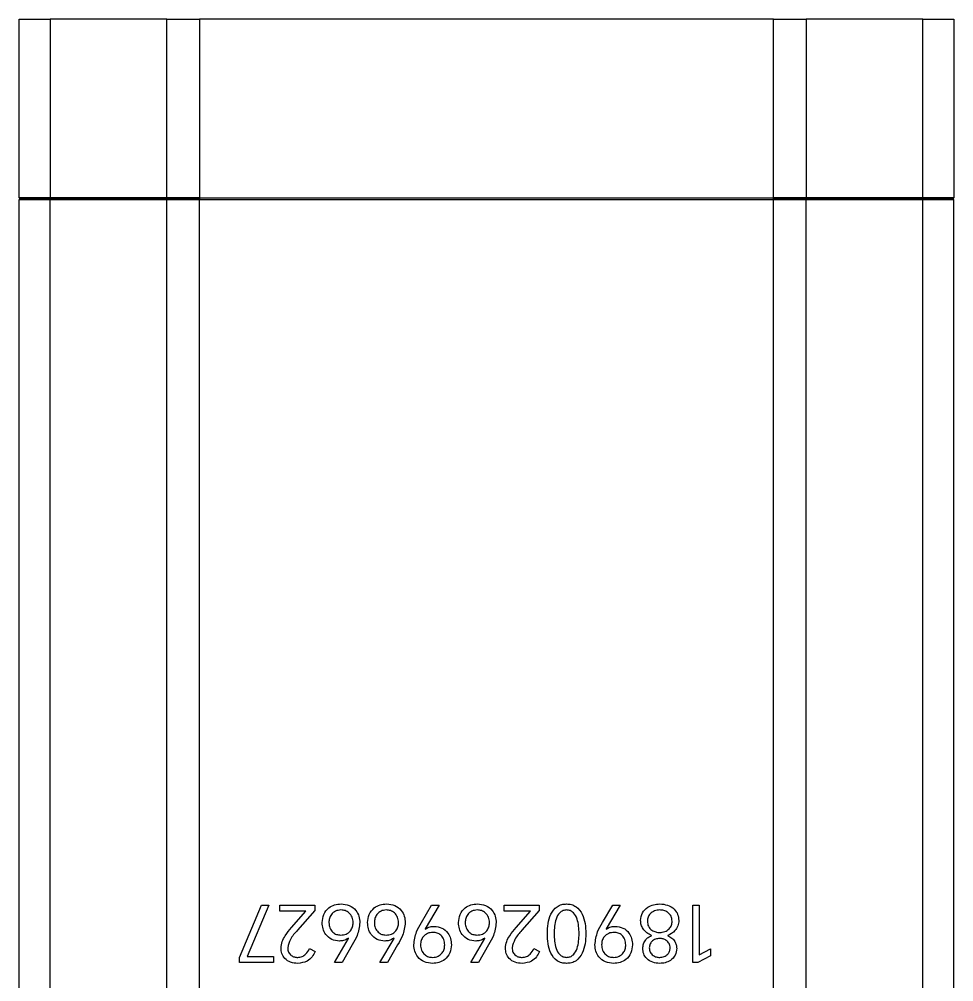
# Model space of a CAD drawing. Header units: millimetres. Extents: x 15 to 836, y 5 to 589.
# Drawn here: x 347.01 to 358.41, y 286.1 to 297.84 of the extents above; entities that cross this region are included whole.
import ezdxf

# ---------------------------------------------------------------- set-up
doc = ezdxf.new("R2010")
doc.units = ezdxf.units.MM

msp = doc.modelspace()

# ---------------------------------------------------------------- linework, layer by layer
at = {"color": 7, "linetype": 'Continuous', "lineweight": 25}
for p, q in [((347.015, 297.843), (347.391, 297.843)), ((347.015, 295.663), (347.015, 297.843)), ((347.391, 297.843), (347.391, 295.663)), ((348.815, 297.843), (349.215, 297.843)), ((348.815, 295.663), (348.815, 297.843)), ((356.215, 297.843), (349.215, 297.843)), ((349.215, 297.843), (349.215, 295.663)), ((356.215, 297.843), (356.614, 297.843)), ((356.215, 295.663), (356.215, 297.843)), ((356.614, 297.843), (356.614, 295.663)), ((358.039, 295.663), (358.039, 297.843)), ((358.039, 297.843), (358.415, 297.843)), ((358.415, 297.843), (358.415, 295.663)), ((347.015, 295.663), (347.391, 295.663)), ((347.391, 295.663), (347.015, 295.663)), ((347.015, 276.243), (347.015, 295.643)), ((347.015, 295.643), (347.391, 295.643)), ((347.391, 295.643), (347.015, 295.643)), ((347.392, 295.643), (347.035, 295.643)), ((347.035, 295.643), (347.392, 295.643)), ((347.391, 276.243), (347.391, 295.643)), ((348.815, 295.663), (349.215, 295.663)), ((349.215, 295.663), (348.815, 295.663)), ((348.815, 295.643), (349.215, 295.643)), ((348.815, 276.243), (348.815, 295.643)), ((349.215, 295.643), (348.815, 295.643)), ((349.215, 295.643), (348.835, 295.643)), ((348.835, 295.643), (349.215, 295.643)), ((349.215, 295.663), (356.215, 295.663)), ((349.215, 295.643), (349.215, 295.663)), ((349.215, 295.663), (349.215, 295.643)), ((349.215, 276.243), (349.215, 295.643)), ((349.215, 295.643), (356.215, 295.643)), ((356.215, 295.663), (356.614, 295.663)), ((356.215, 295.643), (356.215, 295.663)), ((356.614, 295.663), (356.215, 295.663)), ((356.215, 295.663), (356.215, 295.643)), ((356.594, 295.643), (356.215, 295.643)), ((356.215, 276.243), (356.215, 295.643)), ((356.215, 295.643), (356.614, 295.643)), ((356.215, 295.643), (356.594, 295.643)), ((356.614, 295.643), (356.215, 295.643)), ((356.614, 276.243), (356.614, 295.643)), ((358.395, 295.643), (358.038, 295.643)), ((358.038, 295.643), (358.395, 295.643)), ((358.039, 295.663), (358.415, 295.663)), ((358.415, 295.663), (358.039, 295.663)), ((358.039, 276.243), (358.039, 295.643)), ((358.039, 295.643), (358.415, 295.643)), ((358.415, 295.643), (358.039, 295.643)), ((358.415, 276.243), (358.415, 295.643)), ((349.703, 286.397), (349.971, 287.038)), ((350.058, 287.038), (349.794, 286.412)), ((349.971, 287.038), (350.058, 287.038)), ((350.194, 286.965), (350.194, 287.038)), ((350.194, 287.038), (350.619, 287.038)), ((350.512, 286.965), (350.194, 286.965)), ((350.337, 286.765), (350.512, 286.965)), ((350.619, 286.972), (350.409, 286.73)), ((350.619, 287.038), (350.619, 286.972)), ((351.92, 286.824), (352.045, 287.038)), ((352.138, 287.038), (351.965, 286.747)), ((352.045, 287.038), (352.138, 287.038)), ((352.931, 287.038), (353.357, 287.038)), ((352.931, 286.965), (352.931, 287.038)), ((353.25, 286.965), (352.931, 286.965)), ((353.075, 286.765), (353.25, 286.965)), ((353.357, 286.972), (353.147, 286.73)), ((353.357, 287.038), (353.357, 286.972)), ((354.129, 286.824), (354.254, 287.038)), ((354.347, 287.038), (354.173, 286.747)), ((354.254, 287.038), (354.347, 287.038)), ((355.231, 286.338), (355.231, 287.038)), ((355.231, 287.038), (355.311, 287.038)), ((355.311, 287.038), (355.311, 286.432)), ((351.965, 286.747), (351.967, 286.745)), ((354.173, 286.747), (354.176, 286.745)), ((350.859, 286.338), (351.033, 286.63)), ((351.033, 286.63), (351.03, 286.632)), ((351.414, 286.338), (351.587, 286.63)), ((351.587, 286.63), (351.584, 286.632)), ((352.523, 286.338), (352.696, 286.63)), ((352.696, 286.63), (352.693, 286.632)), ((354.728, 286.663), (354.728, 286.666)), ((354.928, 286.666), (354.928, 286.663)), ((350.556, 286.506), (350.624, 286.473)), ((351.077, 286.553), (350.953, 286.338)), ((351.631, 286.553), (351.507, 286.338)), ((352.74, 286.553), (352.616, 286.338)), ((353.293, 286.506), (353.362, 286.473)), ((355.311, 286.432), (355.447, 286.503)), ((355.447, 286.503), (355.447, 286.42)), ((349.703, 286.338), (349.703, 286.397)), ((349.794, 286.412), (350.117, 286.412)), ((350.117, 286.412), (350.117, 286.338)), ((355.447, 286.42), (355.291, 286.338)), ((350.117, 286.338), (349.703, 286.338)), ((350.953, 286.338), (350.859, 286.338)), ((351.507, 286.338), (351.414, 286.338)), ((352.616, 286.338), (352.523, 286.338)), ((355.291, 286.338), (355.231, 286.338))]:
    msp.add_line(p, q, dxfattribs=at)
for centre, radius, start, end in [((347.035, 295.663), 0.02, 180, 270), ((347.035, 295.663), 0.02, 180, 270), ((347.475, 295.658), 0.0844, 176.6168, 190.247), ((348.835, 295.662), 0.02, 179.9484, 269.9483), ((356.594, 295.662), 0.02, 270.0517, 0.0516), ((357.955, 295.658), 0.0844, 349.753, 3.3832), ((358.395, 295.663), 0.02, 270, 0), ((358.395, 295.663), 0.02, 270, 0)]:
    msp.add_arc(centre, radius, start, end, dxfattribs=at)
for points, knots in [([(348.815, 297.843), (348.799, 297.843), (348.768, 297.843), (348.602, 297.843), (348.323, 297.843), (347.904, 297.843), (347.57, 297.843), (347.391, 297.843)], [0, 0, 0, 0, 0.206448, 0.386188, 0.553929, 0.760051, 1, 1, 1, 1]), ([(358.039, 297.843), (357.885, 297.843), (357.596, 297.843), (357.208, 297.843), (356.892, 297.843), (356.673, 297.843), (356.635, 297.843), (356.614, 297.843)], [0, 0, 0, 0, 0.206448, 0.386188, 0.553929, 0.760051, 1, 1, 1, 1]), ([(347.391, 295.663), (347.593, 295.663), (347.884, 295.663), (348.223, 295.663), (348.426, 295.663), (348.587, 295.663), (348.756, 295.663), (348.791, 295.663), (348.815, 295.663)], [0, 0, 0, 0, 0.269157, 0.387251, 0.5, 0.612749, 0.730843, 1, 1, 1, 1]), ([(348.815, 295.663), (348.791, 295.663), (348.756, 295.663), (348.587, 295.663), (348.426, 295.663), (348.223, 295.663), (347.884, 295.663), (347.593, 295.663), (347.391, 295.663)], [0, 0, 0, 0, 0.269157, 0.387251, 0.5, 0.612749, 0.730843, 1, 1, 1, 1]), ([(347.391, 295.643), (347.545, 295.643), (347.834, 295.643), (348.222, 295.643), (348.538, 295.643), (348.757, 295.643), (348.795, 295.643), (348.815, 295.643)], [0, 0, 0, 0, 0.2064478, 0.386188, 0.5539289, 0.7600515, 1, 1, 1, 1]), ([(348.815, 295.643), (348.799, 295.643), (348.768, 295.643), (348.602, 295.643), (348.323, 295.643), (347.904, 295.643), (347.57, 295.643), (347.391, 295.643)], [0, 0, 0, 0, 0.206448, 0.386188, 0.553929, 0.760051, 1, 1, 1, 1]), ([(348.835, 295.643), (348.821, 295.643), (348.791, 295.643), (348.632, 295.643), (348.331, 295.643), (347.892, 295.643), (347.559, 295.643), (347.392, 295.643)], [0, 0, 0, 0, 0.186811, 0.373574, 0.559819, 0.779129, 1, 1, 1, 1]), ([(347.392, 295.643), (347.533, 295.643), (347.816, 295.643), (348.217, 295.643), (348.563, 295.643), (348.78, 295.643), (348.817, 295.643), (348.835, 295.643)], [0, 0, 0, 0, 0.186811, 0.373574, 0.559819, 0.779129, 1, 1, 1, 1]), ([(358.038, 295.643), (357.896, 295.643), (357.614, 295.643), (357.212, 295.643), (356.866, 295.643), (356.65, 295.643), (356.613, 295.643), (356.594, 295.643)], [0, 0, 0, 0, 0.186811, 0.373574, 0.559819, 0.779129, 1, 1, 1, 1]), ([(356.594, 295.643), (356.609, 295.643), (356.638, 295.643), (356.798, 295.643), (357.099, 295.643), (357.537, 295.643), (357.87, 295.643), (358.038, 295.643)], [0, 0, 0, 0, 0.186811, 0.373574, 0.559819, 0.779129, 1, 1, 1, 1]), ([(356.614, 295.663), (356.638, 295.663), (356.673, 295.663), (356.843, 295.663), (357.004, 295.663), (357.207, 295.663), (357.545, 295.663), (357.836, 295.663), (358.039, 295.663)], [0, 0, 0, 0, 0.269157, 0.387251, 0.5, 0.612749, 0.730843, 1, 1, 1, 1]), ([(358.039, 295.663), (357.836, 295.663), (357.545, 295.663), (357.207, 295.663), (357.004, 295.663), (356.843, 295.663), (356.673, 295.663), (356.638, 295.663), (356.614, 295.663)], [0, 0, 0, 0, 0.269157, 0.387251, 0.5, 0.612749, 0.730843, 1, 1, 1, 1]), ([(356.614, 295.643), (356.631, 295.643), (356.662, 295.643), (356.828, 295.643), (357.107, 295.643), (357.525, 295.643), (357.859, 295.643), (358.039, 295.643)], [0, 0, 0, 0, 0.206448, 0.386188, 0.553929, 0.760051, 1, 1, 1, 1]), ([(358.039, 295.643), (357.885, 295.643), (357.596, 295.643), (357.208, 295.643), (356.892, 295.643), (356.673, 295.643), (356.635, 295.643), (356.614, 295.643)], [0, 0, 0, 0, 0.206448, 0.386188, 0.553929, 0.760051, 1, 1, 1, 1]), ([(350.71, 286.823), (350.714, 286.857), (350.721, 286.926), (350.783, 287.003), (350.861, 287.045), (350.915, 287.049), (350.942, 287.051)], [0, 0, 0, 0, 0.279859, 0.559035, 0.779334, 1, 1, 1, 1]), ([(350.71, 286.823), (350.714, 286.857), (350.721, 286.926), (350.783, 287.003), (350.861, 287.045), (350.915, 287.049), (350.942, 287.051)], [0, 0, 0, 0, 0.2798589, 0.5590354, 0.7793345, 1, 1, 1, 1]), ([(350.942, 287.051), (350.976, 287.048), (351.043, 287.041), (351.121, 286.981), (351.164, 286.903), (351.168, 286.85), (351.17, 286.823)], [0, 0, 0, 0, 0.27994, 0.559098, 0.779369, 1, 1, 1, 1]), ([(350.942, 287.051), (350.976, 287.048), (351.043, 287.041), (351.121, 286.981), (351.164, 286.903), (351.168, 286.85), (351.17, 286.823)], [0, 0, 0, 0, 0.2799403, 0.559098, 0.7793694, 1, 1, 1, 1]), ([(351.265, 286.823), (351.268, 286.857), (351.275, 286.926), (351.337, 287.003), (351.415, 287.045), (351.469, 287.049), (351.496, 287.051)], [0, 0, 0, 0, 0.279859, 0.559035, 0.779334, 1, 1, 1, 1]), ([(351.265, 286.823), (351.268, 286.857), (351.275, 286.926), (351.337, 287.003), (351.415, 287.045), (351.469, 287.049), (351.496, 287.051)], [0, 0, 0, 0, 0.279859, 0.559035, 0.779334, 1, 1, 1, 1]), ([(351.496, 287.051), (351.53, 287.048), (351.598, 287.041), (351.675, 286.981), (351.718, 286.903), (351.722, 286.85), (351.724, 286.823)], [0, 0, 0, 0, 0.27994, 0.559098, 0.779369, 1, 1, 1, 1]), ([(351.496, 287.051), (351.53, 287.048), (351.598, 287.041), (351.675, 286.981), (351.718, 286.903), (351.722, 286.85), (351.724, 286.823)], [0, 0, 0, 0, 0.27994, 0.559098, 0.779369, 1, 1, 1, 1]), ([(352.373, 286.823), (352.377, 286.857), (352.384, 286.926), (352.446, 287.003), (352.524, 287.045), (352.578, 287.049), (352.605, 287.051)], [0, 0, 0, 0, 0.279859, 0.559035, 0.779334, 1, 1, 1, 1]), ([(352.373, 286.823), (352.377, 286.857), (352.384, 286.926), (352.446, 287.003), (352.524, 287.045), (352.578, 287.049), (352.605, 287.051)], [0, 0, 0, 0, 0.279859, 0.559035, 0.779334, 1, 1, 1, 1]), ([(352.605, 287.051), (352.639, 287.048), (352.706, 287.041), (352.784, 286.981), (352.827, 286.903), (352.831, 286.85), (352.833, 286.823)], [0, 0, 0, 0, 0.27994, 0.559098, 0.779369, 1, 1, 1, 1]), ([(352.605, 287.051), (352.639, 287.048), (352.706, 287.041), (352.784, 286.981), (352.827, 286.903), (352.831, 286.85), (352.833, 286.823)], [0, 0, 0, 0, 0.2799403, 0.559098, 0.7793694, 1, 1, 1, 1]), ([(353.457, 286.688), (353.461, 286.771), (353.467, 286.894), (353.556, 287.012), (353.631, 287.047), (353.672, 287.05), (353.692, 287.051)], [0, 0, 0, 0, 0.499778, 0.748902, 0.874376, 1, 1, 1, 1]), ([(353.457, 286.688), (353.461, 286.771), (353.467, 286.894), (353.556, 287.012), (353.631, 287.047), (353.672, 287.05), (353.692, 287.051)], [0, 0, 0, 0, 0.499778, 0.748902, 0.874376, 1, 1, 1, 1]), ([(353.692, 287.051), (353.712, 287.05), (353.753, 287.047), (353.827, 287.012), (353.916, 286.894), (353.923, 286.771), (353.927, 286.688)], [0, 0, 0, 0, 0.1256146, 0.2510634, 0.5002733, 1, 1, 1, 1]), ([(353.692, 287.051), (353.712, 287.05), (353.753, 287.047), (353.827, 287.012), (353.916, 286.894), (353.923, 286.771), (353.927, 286.688)], [0, 0, 0, 0, 0.125615, 0.251063, 0.500273, 1, 1, 1, 1]), ([(354.595, 286.85), (354.599, 286.882), (354.608, 286.947), (354.676, 287.013), (354.752, 287.046), (354.803, 287.05), (354.828, 287.051)], [0, 0, 0, 0, 0.278989, 0.558248, 0.778997, 1, 1, 1, 1]), ([(354.595, 286.85), (354.599, 286.882), (354.608, 286.947), (354.676, 287.013), (354.752, 287.046), (354.803, 287.05), (354.828, 287.051)], [0, 0, 0, 0, 0.2789892, 0.5582483, 0.7789975, 1, 1, 1, 1]), ([(354.828, 287.051), (354.86, 287.049), (354.925, 287.043), (355.003, 286.995), (355.053, 286.926), (355.058, 286.875), (355.061, 286.85)], [0, 0, 0, 0, 0.280424, 0.560023, 0.780084, 1, 1, 1, 1]), ([(354.828, 287.051), (354.86, 287.049), (354.925, 287.043), (355.003, 286.995), (355.053, 286.926), (355.058, 286.875), (355.061, 286.85)], [0, 0, 0, 0, 0.280424, 0.560023, 0.780084, 1, 1, 1, 1]), ([(350.939, 286.978), (350.916, 286.975), (350.871, 286.971), (350.822, 286.928), (350.796, 286.876), (350.793, 286.841), (350.792, 286.823)], [0, 0, 0, 0, 0.279622, 0.558958, 0.779255, 1, 1, 1, 1]), ([(350.939, 286.978), (350.916, 286.975), (350.871, 286.971), (350.822, 286.928), (350.796, 286.876), (350.793, 286.841), (350.792, 286.823)], [0, 0, 0, 0, 0.2796217, 0.5589576, 0.7792546, 1, 1, 1, 1]), ([(351.088, 286.823), (351.086, 286.846), (351.082, 286.891), (351.043, 286.943), (350.992, 286.974), (350.957, 286.976), (350.939, 286.978)], [0, 0, 0, 0, 0.280107, 0.559371, 0.779475, 1, 1, 1, 1]), ([(351.088, 286.823), (351.086, 286.846), (351.082, 286.891), (351.043, 286.943), (350.992, 286.974), (350.957, 286.976), (350.939, 286.978)], [0, 0, 0, 0, 0.280107, 0.559371, 0.779475, 1, 1, 1, 1]), ([(351.493, 286.978), (351.471, 286.975), (351.426, 286.971), (351.377, 286.928), (351.35, 286.876), (351.348, 286.841), (351.347, 286.823)], [0, 0, 0, 0, 0.279622, 0.558958, 0.779255, 1, 1, 1, 1]), ([(351.493, 286.978), (351.471, 286.975), (351.426, 286.971), (351.377, 286.928), (351.35, 286.876), (351.348, 286.841), (351.347, 286.823)], [0, 0, 0, 0, 0.279622, 0.558958, 0.779255, 1, 1, 1, 1]), ([(351.642, 286.823), (351.64, 286.846), (351.636, 286.891), (351.597, 286.943), (351.546, 286.974), (351.511, 286.976), (351.493, 286.978)], [0, 0, 0, 0, 0.280107, 0.559371, 0.779475, 1, 1, 1, 1]), ([(351.642, 286.823), (351.64, 286.846), (351.636, 286.891), (351.597, 286.943), (351.546, 286.974), (351.511, 286.976), (351.493, 286.978)], [0, 0, 0, 0, 0.280107, 0.559371, 0.779475, 1, 1, 1, 1]), ([(352.602, 286.978), (352.579, 286.975), (352.534, 286.971), (352.485, 286.928), (352.459, 286.876), (352.457, 286.841), (352.455, 286.823)], [0, 0, 0, 0, 0.279622, 0.558958, 0.779255, 1, 1, 1, 1]), ([(352.602, 286.978), (352.579, 286.975), (352.534, 286.971), (352.485, 286.928), (352.459, 286.876), (352.457, 286.841), (352.455, 286.823)], [0, 0, 0, 0, 0.279622, 0.558958, 0.779255, 1, 1, 1, 1]), ([(352.751, 286.823), (352.749, 286.846), (352.745, 286.891), (352.706, 286.943), (352.655, 286.974), (352.62, 286.976), (352.602, 286.978)], [0, 0, 0, 0, 0.280107, 0.559371, 0.779475, 1, 1, 1, 1]), ([(352.751, 286.823), (352.749, 286.846), (352.745, 286.891), (352.706, 286.943), (352.655, 286.974), (352.62, 286.976), (352.602, 286.978)], [0, 0, 0, 0, 0.280107, 0.559371, 0.779475, 1, 1, 1, 1]), ([(353.692, 286.978), (353.677, 286.976), (353.646, 286.973), (353.595, 286.937), (353.545, 286.841), (353.541, 286.749), (353.539, 286.688)], [0, 0, 0, 0, 0.125056, 0.250051, 0.499427, 1, 1, 1, 1]), ([(353.692, 286.978), (353.677, 286.976), (353.646, 286.973), (353.595, 286.937), (353.545, 286.841), (353.541, 286.749), (353.539, 286.688)], [0, 0, 0, 0, 0.125056, 0.250051, 0.499427, 1, 1, 1, 1]), ([(353.845, 286.688), (353.842, 286.749), (353.839, 286.84), (353.789, 286.937), (353.737, 286.973), (353.707, 286.976), (353.692, 286.978)], [0, 0, 0, 0, 0.5005671, 0.7499294, 0.874933, 1, 1, 1, 1]), ([(353.845, 286.688), (353.842, 286.749), (353.839, 286.84), (353.789, 286.937), (353.737, 286.973), (353.707, 286.976), (353.692, 286.978)], [0, 0, 0, 0, 0.5005671, 0.7499294, 0.874933, 1, 1, 1, 1]), ([(354.828, 286.978), (354.807, 286.976), (354.764, 286.972), (354.713, 286.938), (354.681, 286.891), (354.678, 286.857), (354.677, 286.84)], [0, 0, 0, 0, 0.280234, 0.559748, 0.779685, 1, 1, 1, 1]), ([(354.828, 286.978), (354.807, 286.976), (354.764, 286.972), (354.713, 286.938), (354.681, 286.891), (354.678, 286.857), (354.677, 286.84)], [0, 0, 0, 0, 0.280234, 0.559748, 0.779685, 1, 1, 1, 1]), ([(354.979, 286.84), (354.977, 286.862), (354.972, 286.905), (354.929, 286.95), (354.879, 286.975), (354.845, 286.977), (354.828, 286.978)], [0, 0, 0, 0, 0.279408, 0.55868, 0.779167, 1, 1, 1, 1]), ([(354.979, 286.84), (354.977, 286.862), (354.972, 286.905), (354.929, 286.95), (354.879, 286.975), (354.845, 286.977), (354.828, 286.978)], [0, 0, 0, 0, 0.279408, 0.55868, 0.779167, 1, 1, 1, 1]), ([(350.921, 286.599), (350.889, 286.603), (350.824, 286.61), (350.754, 286.672), (350.716, 286.747), (350.712, 286.798), (350.71, 286.823)], [0, 0, 0, 0, 0.27945, 0.558667, 0.7792, 1, 1, 1, 1]), ([(350.921, 286.599), (350.889, 286.603), (350.824, 286.61), (350.754, 286.672), (350.716, 286.747), (350.712, 286.798), (350.71, 286.823)], [0, 0, 0, 0, 0.27945, 0.558667, 0.7792, 1, 1, 1, 1]), ([(350.792, 286.823), (350.794, 286.801), (350.798, 286.757), (350.835, 286.706), (350.884, 286.676), (350.918, 286.673), (350.935, 286.672)], [0, 0, 0, 0, 0.280136, 0.559519, 0.779547, 1, 1, 1, 1]), ([(350.792, 286.823), (350.794, 286.801), (350.798, 286.757), (350.835, 286.706), (350.884, 286.676), (350.918, 286.673), (350.935, 286.672)], [0, 0, 0, 0, 0.280136, 0.559519, 0.779547, 1, 1, 1, 1]), ([(350.935, 286.672), (350.958, 286.674), (351.003, 286.678), (351.055, 286.718), (351.084, 286.77), (351.087, 286.805), (351.088, 286.823)], [0, 0, 0, 0, 0.280012, 0.559263, 0.779397, 1, 1, 1, 1]), ([(350.935, 286.672), (350.958, 286.674), (351.003, 286.678), (351.055, 286.718), (351.084, 286.77), (351.087, 286.805), (351.088, 286.823)], [0, 0, 0, 0, 0.280012, 0.559263, 0.779397, 1, 1, 1, 1]), ([(351.17, 286.823), (351.162, 286.769), (351.148, 286.673), (351.099, 286.59), (351.077, 286.553)], [0, 0, 0, 0, 0.5582904, 1, 1, 1, 1]), ([(351.17, 286.823), (351.162, 286.769), (351.148, 286.673), (351.099, 286.59), (351.077, 286.553)], [0, 0, 0, 0, 0.55829, 1, 1, 1, 1]), ([(351.476, 286.599), (351.443, 286.603), (351.379, 286.61), (351.308, 286.672), (351.27, 286.747), (351.267, 286.798), (351.265, 286.823)], [0, 0, 0, 0, 0.27945, 0.558667, 0.7792, 1, 1, 1, 1]), ([(351.476, 286.599), (351.443, 286.603), (351.379, 286.61), (351.308, 286.672), (351.27, 286.747), (351.267, 286.798), (351.265, 286.823)], [0, 0, 0, 0, 0.27945, 0.558667, 0.7792, 1, 1, 1, 1]), ([(351.347, 286.823), (351.349, 286.801), (351.352, 286.757), (351.389, 286.706), (351.438, 286.676), (351.472, 286.673), (351.489, 286.672)], [0, 0, 0, 0, 0.280136, 0.559519, 0.779547, 1, 1, 1, 1]), ([(351.347, 286.823), (351.349, 286.801), (351.352, 286.757), (351.389, 286.706), (351.438, 286.676), (351.472, 286.673), (351.489, 286.672)], [0, 0, 0, 0, 0.2801357, 0.559519, 0.7795475, 1, 1, 1, 1]), ([(351.489, 286.672), (351.512, 286.674), (351.557, 286.678), (351.609, 286.718), (351.639, 286.77), (351.641, 286.805), (351.642, 286.823)], [0, 0, 0, 0, 0.280012, 0.559263, 0.779397, 1, 1, 1, 1]), ([(351.489, 286.672), (351.512, 286.674), (351.557, 286.678), (351.609, 286.718), (351.639, 286.77), (351.641, 286.805), (351.642, 286.823)], [0, 0, 0, 0, 0.280012, 0.559263, 0.779397, 1, 1, 1, 1]), ([(351.724, 286.823), (351.717, 286.769), (351.703, 286.673), (351.653, 286.59), (351.631, 286.553)], [0, 0, 0, 0, 0.55829, 1, 1, 1, 1]), ([(351.724, 286.823), (351.717, 286.769), (351.703, 286.673), (351.653, 286.59), (351.631, 286.553)], [0, 0, 0, 0, 0.55829, 1, 1, 1, 1]), ([(351.828, 286.553), (351.836, 286.607), (351.849, 286.703), (351.899, 286.787), (351.92, 286.824)], [0, 0, 0, 0, 0.558361, 1, 1, 1, 1]), ([(351.828, 286.553), (351.836, 286.607), (351.849, 286.703), (351.899, 286.787), (351.92, 286.824)], [0, 0, 0, 0, 0.558361, 1, 1, 1, 1]), ([(352.584, 286.599), (352.552, 286.603), (352.488, 286.61), (352.417, 286.672), (352.379, 286.747), (352.375, 286.798), (352.373, 286.823)], [0, 0, 0, 0, 0.27945, 0.558667, 0.7792, 1, 1, 1, 1]), ([(352.584, 286.599), (352.552, 286.603), (352.488, 286.61), (352.417, 286.672), (352.379, 286.747), (352.375, 286.798), (352.373, 286.823)], [0, 0, 0, 0, 0.27945, 0.558667, 0.7792, 1, 1, 1, 1]), ([(352.455, 286.823), (352.457, 286.801), (352.461, 286.757), (352.498, 286.706), (352.547, 286.676), (352.581, 286.673), (352.598, 286.672)], [0, 0, 0, 0, 0.280136, 0.559519, 0.779547, 1, 1, 1, 1]), ([(352.455, 286.823), (352.457, 286.801), (352.461, 286.757), (352.498, 286.706), (352.547, 286.676), (352.581, 286.673), (352.598, 286.672)], [0, 0, 0, 0, 0.2801357, 0.559519, 0.7795475, 1, 1, 1, 1]), ([(352.598, 286.672), (352.621, 286.674), (352.666, 286.678), (352.718, 286.718), (352.747, 286.77), (352.75, 286.805), (352.751, 286.823)], [0, 0, 0, 0, 0.280012, 0.559263, 0.779397, 1, 1, 1, 1]), ([(352.598, 286.672), (352.621, 286.674), (352.666, 286.678), (352.718, 286.718), (352.747, 286.77), (352.75, 286.805), (352.751, 286.823)], [0, 0, 0, 0, 0.280012, 0.559263, 0.779397, 1, 1, 1, 1]), ([(352.833, 286.823), (352.825, 286.769), (352.811, 286.673), (352.762, 286.59), (352.74, 286.553)], [0, 0, 0, 0, 0.55829, 1, 1, 1, 1]), ([(352.833, 286.823), (352.825, 286.769), (352.811, 286.673), (352.762, 286.59), (352.74, 286.553)], [0, 0, 0, 0, 0.55829, 1, 1, 1, 1]), ([(354.037, 286.553), (354.045, 286.607), (354.058, 286.703), (354.107, 286.787), (354.129, 286.824)], [0, 0, 0, 0, 0.558361, 1, 1, 1, 1]), ([(354.037, 286.553), (354.045, 286.607), (354.058, 286.703), (354.107, 286.787), (354.129, 286.824)], [0, 0, 0, 0, 0.558361, 1, 1, 1, 1]), ([(354.728, 286.666), (354.707, 286.675), (354.666, 286.695), (354.626, 286.744), (354.599, 286.796), (354.596, 286.832), (354.595, 286.85)], [0, 0, 0, 0, 0.279724, 0.559768, 0.779925, 1, 1, 1, 1]), ([(354.728, 286.666), (354.707, 286.675), (354.666, 286.695), (354.626, 286.744), (354.599, 286.796), (354.596, 286.832), (354.595, 286.85)], [0, 0, 0, 0, 0.279724, 0.559768, 0.779925, 1, 1, 1, 1]), ([(354.677, 286.84), (354.679, 286.819), (354.684, 286.776), (354.728, 286.731), (354.778, 286.706), (354.811, 286.704), (354.828, 286.703)], [0, 0, 0, 0, 0.279344, 0.558663, 0.779135, 1, 1, 1, 1]), ([(354.677, 286.84), (354.679, 286.819), (354.684, 286.776), (354.728, 286.731), (354.778, 286.706), (354.811, 286.704), (354.828, 286.703)], [0, 0, 0, 0, 0.2793436, 0.558663, 0.7791354, 1, 1, 1, 1]), ([(354.828, 286.703), (354.849, 286.705), (354.892, 286.709), (354.943, 286.743), (354.975, 286.79), (354.978, 286.824), (354.979, 286.84)], [0, 0, 0, 0, 0.280189, 0.559795, 0.779717, 1, 1, 1, 1]), ([(354.828, 286.703), (354.849, 286.705), (354.892, 286.709), (354.943, 286.743), (354.975, 286.79), (354.978, 286.824), (354.979, 286.84)], [0, 0, 0, 0, 0.280189, 0.559795, 0.779717, 1, 1, 1, 1]), ([(355.061, 286.85), (355.059, 286.827), (355.054, 286.782), (355.01, 286.711), (354.959, 286.683), (354.928, 286.666)], [0, 0, 0, 0, 0.280731, 0.561771, 1, 1, 1, 1]), ([(355.061, 286.85), (355.059, 286.827), (355.054, 286.782), (355.01, 286.711), (354.959, 286.683), (354.928, 286.666)], [0, 0, 0, 0, 0.2807311, 0.5617708, 1, 1, 1, 1]), ([(350.208, 286.513), (350.211, 286.539), (350.218, 286.593), (350.266, 286.679), (350.31, 286.732), (350.337, 286.765)], [0, 0, 0, 0, 0.279299, 0.559421, 1, 1, 1, 1]), ([(350.208, 286.513), (350.211, 286.539), (350.218, 286.593), (350.266, 286.679), (350.31, 286.732), (350.337, 286.765)], [0, 0, 0, 0, 0.279299, 0.559421, 1, 1, 1, 1]), ([(350.409, 286.73), (350.377, 286.695), (350.32, 286.633), (350.299, 286.552), (350.29, 286.516)], [0, 0, 0, 0, 0.562751, 1, 1, 1, 1]), ([(350.409, 286.73), (350.377, 286.695), (350.32, 286.633), (350.299, 286.552), (350.29, 286.516)], [0, 0, 0, 0, 0.562751, 1, 1, 1, 1]), ([(352.062, 286.704), (352.04, 286.702), (351.995, 286.698), (351.943, 286.658), (351.914, 286.606), (351.911, 286.571), (351.91, 286.553)], [0, 0, 0, 0, 0.279953, 0.559238, 0.779357, 1, 1, 1, 1]), ([(352.062, 286.704), (352.04, 286.702), (351.995, 286.698), (351.943, 286.658), (351.914, 286.606), (351.911, 286.571), (351.91, 286.553)], [0, 0, 0, 0, 0.279953, 0.559238, 0.779357, 1, 1, 1, 1]), ([(351.967, 286.745), (351.986, 286.756), (352.02, 286.775), (352.06, 286.777), (352.077, 286.778)], [0, 0, 0, 0, 0.558261, 1, 1, 1, 1]), ([(351.967, 286.745), (351.986, 286.756), (352.02, 286.775), (352.06, 286.777), (352.077, 286.778)], [0, 0, 0, 0, 0.558261, 1, 1, 1, 1]), ([(352.205, 286.553), (352.203, 286.575), (352.199, 286.619), (352.163, 286.67), (352.114, 286.7), (352.079, 286.703), (352.062, 286.704)], [0, 0, 0, 0, 0.2801894, 0.5594556, 0.7795762, 1, 1, 1, 1]), ([(352.205, 286.553), (352.203, 286.575), (352.199, 286.619), (352.163, 286.67), (352.114, 286.7), (352.079, 286.703), (352.062, 286.704)], [0, 0, 0, 0, 0.280189, 0.559456, 0.779576, 1, 1, 1, 1]), ([(352.077, 286.778), (352.109, 286.774), (352.174, 286.767), (352.245, 286.705), (352.282, 286.629), (352.285, 286.578), (352.287, 286.553)], [0, 0, 0, 0, 0.279466, 0.558657, 0.779157, 1, 1, 1, 1]), ([(352.077, 286.778), (352.109, 286.774), (352.174, 286.767), (352.245, 286.705), (352.282, 286.629), (352.285, 286.578), (352.287, 286.553)], [0, 0, 0, 0, 0.2794661, 0.5586571, 0.7791568, 1, 1, 1, 1]), ([(352.945, 286.513), (352.949, 286.539), (352.956, 286.593), (353.004, 286.679), (353.048, 286.732), (353.075, 286.765)], [0, 0, 0, 0, 0.279299, 0.559421, 1, 1, 1, 1]), ([(352.945, 286.513), (352.949, 286.539), (352.956, 286.593), (353.004, 286.679), (353.048, 286.732), (353.075, 286.765)], [0, 0, 0, 0, 0.279299, 0.559421, 1, 1, 1, 1]), ([(353.147, 286.73), (353.115, 286.695), (353.058, 286.633), (353.036, 286.552), (353.027, 286.516)], [0, 0, 0, 0, 0.562751, 1, 1, 1, 1]), ([(353.147, 286.73), (353.115, 286.695), (353.058, 286.633), (353.036, 286.552), (353.027, 286.516)], [0, 0, 0, 0, 0.562751, 1, 1, 1, 1]), ([(354.271, 286.704), (354.249, 286.702), (354.203, 286.698), (354.152, 286.658), (354.123, 286.606), (354.12, 286.571), (354.119, 286.553)], [0, 0, 0, 0, 0.279953, 0.559238, 0.779357, 1, 1, 1, 1]), ([(354.271, 286.704), (354.249, 286.702), (354.203, 286.698), (354.152, 286.658), (354.123, 286.606), (354.12, 286.571), (354.119, 286.553)], [0, 0, 0, 0, 0.279953, 0.559238, 0.779357, 1, 1, 1, 1]), ([(354.176, 286.745), (354.195, 286.756), (354.229, 286.775), (354.269, 286.777), (354.286, 286.778)], [0, 0, 0, 0, 0.558261, 1, 1, 1, 1]), ([(354.176, 286.745), (354.195, 286.756), (354.229, 286.775), (354.269, 286.777), (354.286, 286.778)], [0, 0, 0, 0, 0.558261, 1, 1, 1, 1]), ([(354.414, 286.553), (354.412, 286.575), (354.408, 286.619), (354.372, 286.67), (354.323, 286.7), (354.288, 286.703), (354.271, 286.704)], [0, 0, 0, 0, 0.280189, 0.559456, 0.779576, 1, 1, 1, 1]), ([(354.414, 286.553), (354.412, 286.575), (354.408, 286.619), (354.372, 286.67), (354.323, 286.7), (354.288, 286.703), (354.271, 286.704)], [0, 0, 0, 0, 0.280189, 0.559456, 0.779576, 1, 1, 1, 1]), ([(354.286, 286.778), (354.318, 286.774), (354.383, 286.767), (354.454, 286.705), (354.49, 286.629), (354.494, 286.578), (354.496, 286.553)], [0, 0, 0, 0, 0.279466, 0.558657, 0.779157, 1, 1, 1, 1]), ([(354.286, 286.778), (354.318, 286.774), (354.383, 286.767), (354.454, 286.705), (354.49, 286.629), (354.494, 286.578), (354.496, 286.553)], [0, 0, 0, 0, 0.279466, 0.558657, 0.779157, 1, 1, 1, 1]), ([(351.03, 286.632), (351.011, 286.621), (350.977, 286.602), (350.938, 286.6), (350.921, 286.599)], [0, 0, 0, 0, 0.558244, 1, 1, 1, 1]), ([(351.03, 286.632), (351.011, 286.621), (350.977, 286.602), (350.938, 286.6), (350.921, 286.599)], [0, 0, 0, 0, 0.558244, 1, 1, 1, 1]), ([(351.584, 286.632), (351.565, 286.621), (351.532, 286.602), (351.493, 286.6), (351.476, 286.599)], [0, 0, 0, 0, 0.558244, 1, 1, 1, 1]), ([(351.584, 286.632), (351.565, 286.621), (351.532, 286.602), (351.493, 286.6), (351.476, 286.599)], [0, 0, 0, 0, 0.558244, 1, 1, 1, 1]), ([(352.693, 286.632), (352.674, 286.621), (352.64, 286.602), (352.602, 286.6), (352.584, 286.599)], [0, 0, 0, 0, 0.558244, 1, 1, 1, 1]), ([(352.693, 286.632), (352.674, 286.621), (352.64, 286.602), (352.602, 286.6), (352.584, 286.599)], [0, 0, 0, 0, 0.558244, 1, 1, 1, 1]), ([(353.692, 286.326), (353.672, 286.327), (353.631, 286.33), (353.556, 286.364), (353.467, 286.483), (353.461, 286.606), (353.457, 286.688)], [0, 0, 0, 0, 0.125616, 0.251087, 0.500259, 1, 1, 1, 1]), ([(353.692, 286.326), (353.672, 286.327), (353.631, 286.33), (353.556, 286.364), (353.467, 286.483), (353.461, 286.606), (353.457, 286.688)], [0, 0, 0, 0, 0.125616, 0.251087, 0.500259, 1, 1, 1, 1]), ([(353.539, 286.688), (353.541, 286.628), (353.545, 286.536), (353.595, 286.44), (353.646, 286.404), (353.677, 286.401), (353.692, 286.399)], [0, 0, 0, 0, 0.50055, 0.749955, 0.874949, 1, 1, 1, 1]), ([(353.539, 286.688), (353.541, 286.628), (353.545, 286.536), (353.595, 286.44), (353.646, 286.404), (353.677, 286.401), (353.692, 286.399)], [0, 0, 0, 0, 0.50055, 0.749955, 0.874949, 1, 1, 1, 1]), ([(353.692, 286.399), (353.707, 286.401), (353.737, 286.404), (353.789, 286.439), (353.839, 286.536), (353.842, 286.628), (353.845, 286.688)], [0, 0, 0, 0, 0.125062, 0.2500646, 0.4994574, 1, 1, 1, 1]), ([(353.927, 286.688), (353.923, 286.606), (353.916, 286.483), (353.827, 286.365), (353.753, 286.33), (353.712, 286.327), (353.692, 286.326)], [0, 0, 0, 0, 0.49969, 0.748948, 0.874393, 1, 1, 1, 1]), ([(353.927, 286.688), (353.923, 286.606), (353.916, 286.483), (353.827, 286.365), (353.753, 286.33), (353.712, 286.327), (353.692, 286.326)], [0, 0, 0, 0, 0.49969, 0.748948, 0.874393, 1, 1, 1, 1]), ([(353.692, 286.399), (353.707, 286.401), (353.737, 286.404), (353.789, 286.439), (353.839, 286.536), (353.842, 286.628), (353.845, 286.688)], [0, 0, 0, 0, 0.125062, 0.250065, 0.499457, 1, 1, 1, 1]), ([(354.621, 286.511), (354.623, 286.529), (354.626, 286.566), (354.653, 286.611), (354.687, 286.646), (354.714, 286.657), (354.728, 286.663)], [0, 0, 0, 0, 0.279841, 0.559819, 0.780067, 1, 1, 1, 1]), ([(354.621, 286.511), (354.623, 286.529), (354.626, 286.566), (354.653, 286.611), (354.687, 286.646), (354.714, 286.657), (354.728, 286.663)], [0, 0, 0, 0, 0.279841, 0.559819, 0.780067, 1, 1, 1, 1]), ([(354.828, 286.63), (354.81, 286.628), (354.774, 286.625), (354.732, 286.597), (354.705, 286.558), (354.702, 286.53), (354.701, 286.516)], [0, 0, 0, 0, 0.280355, 0.559881, 0.779789, 1, 1, 1, 1]), ([(354.828, 286.63), (354.81, 286.628), (354.774, 286.625), (354.732, 286.597), (354.705, 286.558), (354.702, 286.53), (354.701, 286.516)], [0, 0, 0, 0, 0.2803552, 0.5598811, 0.7797887, 1, 1, 1, 1]), ([(354.955, 286.516), (354.953, 286.534), (354.948, 286.57), (354.912, 286.607), (354.87, 286.627), (354.842, 286.629), (354.828, 286.63)], [0, 0, 0, 0, 0.279083, 0.55847, 0.779114, 1, 1, 1, 1]), ([(354.955, 286.516), (354.953, 286.534), (354.948, 286.57), (354.912, 286.607), (354.87, 286.627), (354.842, 286.629), (354.828, 286.63)], [0, 0, 0, 0, 0.279083, 0.55847, 0.779114, 1, 1, 1, 1]), ([(354.928, 286.663), (354.945, 286.655), (354.979, 286.639), (355.011, 286.597), (355.032, 286.554), (355.034, 286.525), (355.035, 286.511)], [0, 0, 0, 0, 0.279401, 0.559492, 0.779767, 1, 1, 1, 1]), ([(354.928, 286.663), (354.945, 286.655), (354.979, 286.639), (355.011, 286.597), (355.032, 286.554), (355.034, 286.525), (355.035, 286.511)], [0, 0, 0, 0, 0.279401, 0.559492, 0.779767, 1, 1, 1, 1]), ([(350.411, 286.326), (350.382, 286.328), (350.324, 286.333), (350.254, 286.379), (350.213, 286.444), (350.209, 286.49), (350.208, 286.513)], [0, 0, 0, 0, 0.280317, 0.559586, 0.779637, 1, 1, 1, 1]), ([(350.411, 286.326), (350.382, 286.328), (350.324, 286.333), (350.254, 286.379), (350.213, 286.444), (350.209, 286.49), (350.208, 286.513)], [0, 0, 0, 0, 0.280317, 0.559586, 0.779637, 1, 1, 1, 1]), ([(350.29, 286.516), (350.291, 286.498), (350.295, 286.462), (350.329, 286.422), (350.371, 286.402), (350.399, 286.4), (350.413, 286.399)], [0, 0, 0, 0, 0.279729, 0.558844, 0.779161, 1, 1, 1, 1]), ([(350.29, 286.516), (350.291, 286.498), (350.295, 286.462), (350.329, 286.422), (350.371, 286.402), (350.399, 286.4), (350.413, 286.399)], [0, 0, 0, 0, 0.279729, 0.558844, 0.779161, 1, 1, 1, 1]), ([(350.624, 286.473), (350.613, 286.45), (350.591, 286.403), (350.519, 286.339), (350.452, 286.331), (350.411, 286.326)], [0, 0, 0, 0, 0.281146, 0.5617847, 1, 1, 1, 1]), ([(350.624, 286.473), (350.613, 286.45), (350.591, 286.403), (350.519, 286.339), (350.452, 286.331), (350.411, 286.326)], [0, 0, 0, 0, 0.281146, 0.561785, 1, 1, 1, 1]), ([(350.413, 286.399), (350.431, 286.401), (350.466, 286.405), (350.52, 286.442), (350.542, 286.482), (350.556, 286.506)], [0, 0, 0, 0, 0.279976, 0.560122, 1, 1, 1, 1]), ([(350.413, 286.399), (350.431, 286.401), (350.466, 286.405), (350.52, 286.442), (350.542, 286.482), (350.556, 286.506)], [0, 0, 0, 0, 0.279976, 0.560122, 1, 1, 1, 1]), ([(352.056, 286.326), (352.022, 286.329), (351.954, 286.336), (351.877, 286.396), (351.835, 286.473), (351.83, 286.526), (351.828, 286.553)], [0, 0, 0, 0, 0.279841, 0.55914, 0.779464, 1, 1, 1, 1]), ([(352.056, 286.326), (352.022, 286.329), (351.954, 286.336), (351.877, 286.396), (351.835, 286.473), (351.83, 286.526), (351.828, 286.553)], [0, 0, 0, 0, 0.279841, 0.55914, 0.779464, 1, 1, 1, 1]), ([(351.91, 286.553), (351.912, 286.53), (351.916, 286.485), (351.955, 286.433), (352.005, 286.403), (352.041, 286.401), (352.059, 286.399)], [0, 0, 0, 0, 0.280141, 0.559352, 0.779446, 1, 1, 1, 1]), ([(351.91, 286.553), (351.912, 286.53), (351.916, 286.485), (351.955, 286.433), (352.005, 286.403), (352.041, 286.401), (352.059, 286.399)], [0, 0, 0, 0, 0.280141, 0.559352, 0.779446, 1, 1, 1, 1]), ([(352.287, 286.553), (352.283, 286.519), (352.276, 286.451), (352.214, 286.374), (352.136, 286.332), (352.083, 286.328), (352.056, 286.326)], [0, 0, 0, 0, 0.279782, 0.559035, 0.77939, 1, 1, 1, 1]), ([(352.287, 286.553), (352.283, 286.519), (352.276, 286.451), (352.214, 286.374), (352.136, 286.332), (352.083, 286.328), (352.056, 286.326)], [0, 0, 0, 0, 0.279782, 0.559035, 0.77939, 1, 1, 1, 1]), ([(352.059, 286.399), (352.081, 286.402), (352.126, 286.406), (352.175, 286.449), (352.201, 286.5), (352.204, 286.535), (352.205, 286.553)], [0, 0, 0, 0, 0.279626, 0.558925, 0.779285, 1, 1, 1, 1]), ([(352.059, 286.399), (352.081, 286.402), (352.126, 286.406), (352.175, 286.449), (352.201, 286.5), (352.204, 286.535), (352.205, 286.553)], [0, 0, 0, 0, 0.279626, 0.558925, 0.779285, 1, 1, 1, 1]), ([(353.149, 286.326), (353.12, 286.328), (353.061, 286.333), (352.991, 286.379), (352.951, 286.444), (352.947, 286.49), (352.945, 286.513)], [0, 0, 0, 0, 0.280317, 0.559586, 0.779637, 1, 1, 1, 1]), ([(353.149, 286.326), (353.12, 286.328), (353.061, 286.333), (352.991, 286.379), (352.951, 286.444), (352.947, 286.49), (352.945, 286.513)], [0, 0, 0, 0, 0.280317, 0.559586, 0.779637, 1, 1, 1, 1]), ([(353.027, 286.516), (353.029, 286.498), (353.033, 286.462), (353.066, 286.422), (353.108, 286.402), (353.136, 286.4), (353.151, 286.399)], [0, 0, 0, 0, 0.279729, 0.558844, 0.779161, 1, 1, 1, 1]), ([(353.027, 286.516), (353.029, 286.498), (353.033, 286.462), (353.066, 286.422), (353.108, 286.402), (353.136, 286.4), (353.151, 286.399)], [0, 0, 0, 0, 0.279729, 0.558844, 0.779161, 1, 1, 1, 1]), ([(353.362, 286.473), (353.35, 286.45), (353.328, 286.403), (353.257, 286.339), (353.19, 286.331), (353.149, 286.326)], [0, 0, 0, 0, 0.281146, 0.5617847, 1, 1, 1, 1]), ([(353.362, 286.473), (353.35, 286.45), (353.328, 286.403), (353.257, 286.339), (353.19, 286.331), (353.149, 286.326)], [0, 0, 0, 0, 0.281146, 0.561785, 1, 1, 1, 1]), ([(353.151, 286.399), (353.168, 286.401), (353.204, 286.405), (353.257, 286.442), (353.28, 286.482), (353.293, 286.506)], [0, 0, 0, 0, 0.279976, 0.560122, 1, 1, 1, 1]), ([(353.151, 286.399), (353.168, 286.401), (353.204, 286.405), (353.257, 286.442), (353.28, 286.482), (353.293, 286.506)], [0, 0, 0, 0, 0.279976, 0.560122, 1, 1, 1, 1]), ([(354.265, 286.326), (354.231, 286.329), (354.163, 286.336), (354.086, 286.396), (354.043, 286.473), (354.039, 286.526), (354.037, 286.553)], [0, 0, 0, 0, 0.279841, 0.55914, 0.779464, 1, 1, 1, 1]), ([(354.265, 286.326), (354.231, 286.329), (354.163, 286.336), (354.086, 286.396), (354.043, 286.473), (354.039, 286.526), (354.037, 286.553)], [0, 0, 0, 0, 0.279841, 0.55914, 0.779464, 1, 1, 1, 1]), ([(354.119, 286.553), (354.121, 286.53), (354.125, 286.485), (354.164, 286.433), (354.214, 286.403), (354.25, 286.401), (354.267, 286.399)], [0, 0, 0, 0, 0.280141, 0.559352, 0.779446, 1, 1, 1, 1]), ([(354.119, 286.553), (354.121, 286.53), (354.125, 286.485), (354.164, 286.433), (354.214, 286.403), (354.25, 286.401), (354.267, 286.399)], [0, 0, 0, 0, 0.280141, 0.559352, 0.779446, 1, 1, 1, 1]), ([(354.496, 286.553), (354.492, 286.519), (354.485, 286.451), (354.423, 286.374), (354.345, 286.332), (354.291, 286.328), (354.265, 286.326)], [0, 0, 0, 0, 0.279782, 0.559035, 0.77939, 1, 1, 1, 1]), ([(354.496, 286.553), (354.492, 286.519), (354.485, 286.451), (354.423, 286.374), (354.345, 286.332), (354.291, 286.328), (354.265, 286.326)], [0, 0, 0, 0, 0.279782, 0.559035, 0.77939, 1, 1, 1, 1]), ([(354.267, 286.399), (354.29, 286.402), (354.335, 286.406), (354.384, 286.449), (354.41, 286.5), (354.413, 286.535), (354.414, 286.553)], [0, 0, 0, 0, 0.279626, 0.558925, 0.779285, 1, 1, 1, 1]), ([(354.267, 286.399), (354.29, 286.402), (354.335, 286.406), (354.384, 286.449), (354.41, 286.5), (354.413, 286.535), (354.414, 286.553)], [0, 0, 0, 0, 0.2796258, 0.5589249, 0.7792852, 1, 1, 1, 1]), ([(354.828, 286.326), (354.799, 286.328), (354.741, 286.333), (354.67, 286.378), (354.627, 286.442), (354.623, 286.488), (354.621, 286.511)], [0, 0, 0, 0, 0.280281, 0.559759, 0.779833, 1, 1, 1, 1]), ([(354.828, 286.326), (354.799, 286.328), (354.741, 286.333), (354.67, 286.378), (354.627, 286.442), (354.623, 286.488), (354.621, 286.511)], [0, 0, 0, 0, 0.280281, 0.559759, 0.779833, 1, 1, 1, 1]), ([(354.701, 286.516), (354.703, 286.498), (354.707, 286.462), (354.743, 286.423), (354.785, 286.402), (354.814, 286.4), (354.828, 286.399)], [0, 0, 0, 0, 0.2794568, 0.5588351, 0.77917, 1, 1, 1, 1]), ([(354.701, 286.516), (354.703, 286.498), (354.707, 286.462), (354.743, 286.423), (354.785, 286.402), (354.814, 286.4), (354.828, 286.399)], [0, 0, 0, 0, 0.2794568, 0.5588351, 0.77917, 1, 1, 1, 1]), ([(354.828, 286.399), (354.846, 286.401), (354.883, 286.404), (354.925, 286.433), (354.952, 286.473), (354.954, 286.502), (354.955, 286.516)], [0, 0, 0, 0, 0.280255, 0.55983, 0.779738, 1, 1, 1, 1]), ([(354.828, 286.399), (354.846, 286.401), (354.883, 286.404), (354.925, 286.433), (354.952, 286.473), (354.954, 286.502), (354.955, 286.516)], [0, 0, 0, 0, 0.280255, 0.55983, 0.779738, 1, 1, 1, 1]), ([(355.035, 286.511), (355.032, 286.481), (355.024, 286.423), (354.965, 286.362), (354.897, 286.33), (354.851, 286.327), (354.828, 286.326)], [0, 0, 0, 0, 0.2793122, 0.5584606, 0.7791146, 1, 1, 1, 1]), ([(355.035, 286.511), (355.032, 286.481), (355.024, 286.423), (354.965, 286.362), (354.897, 286.33), (354.851, 286.327), (354.828, 286.326)], [0, 0, 0, 0, 0.279312, 0.558461, 0.779115, 1, 1, 1, 1])]:
    msp.add_open_spline(points, degree=3, knots=knots, dxfattribs=at)

doc.saveas('drawing.dxf')
